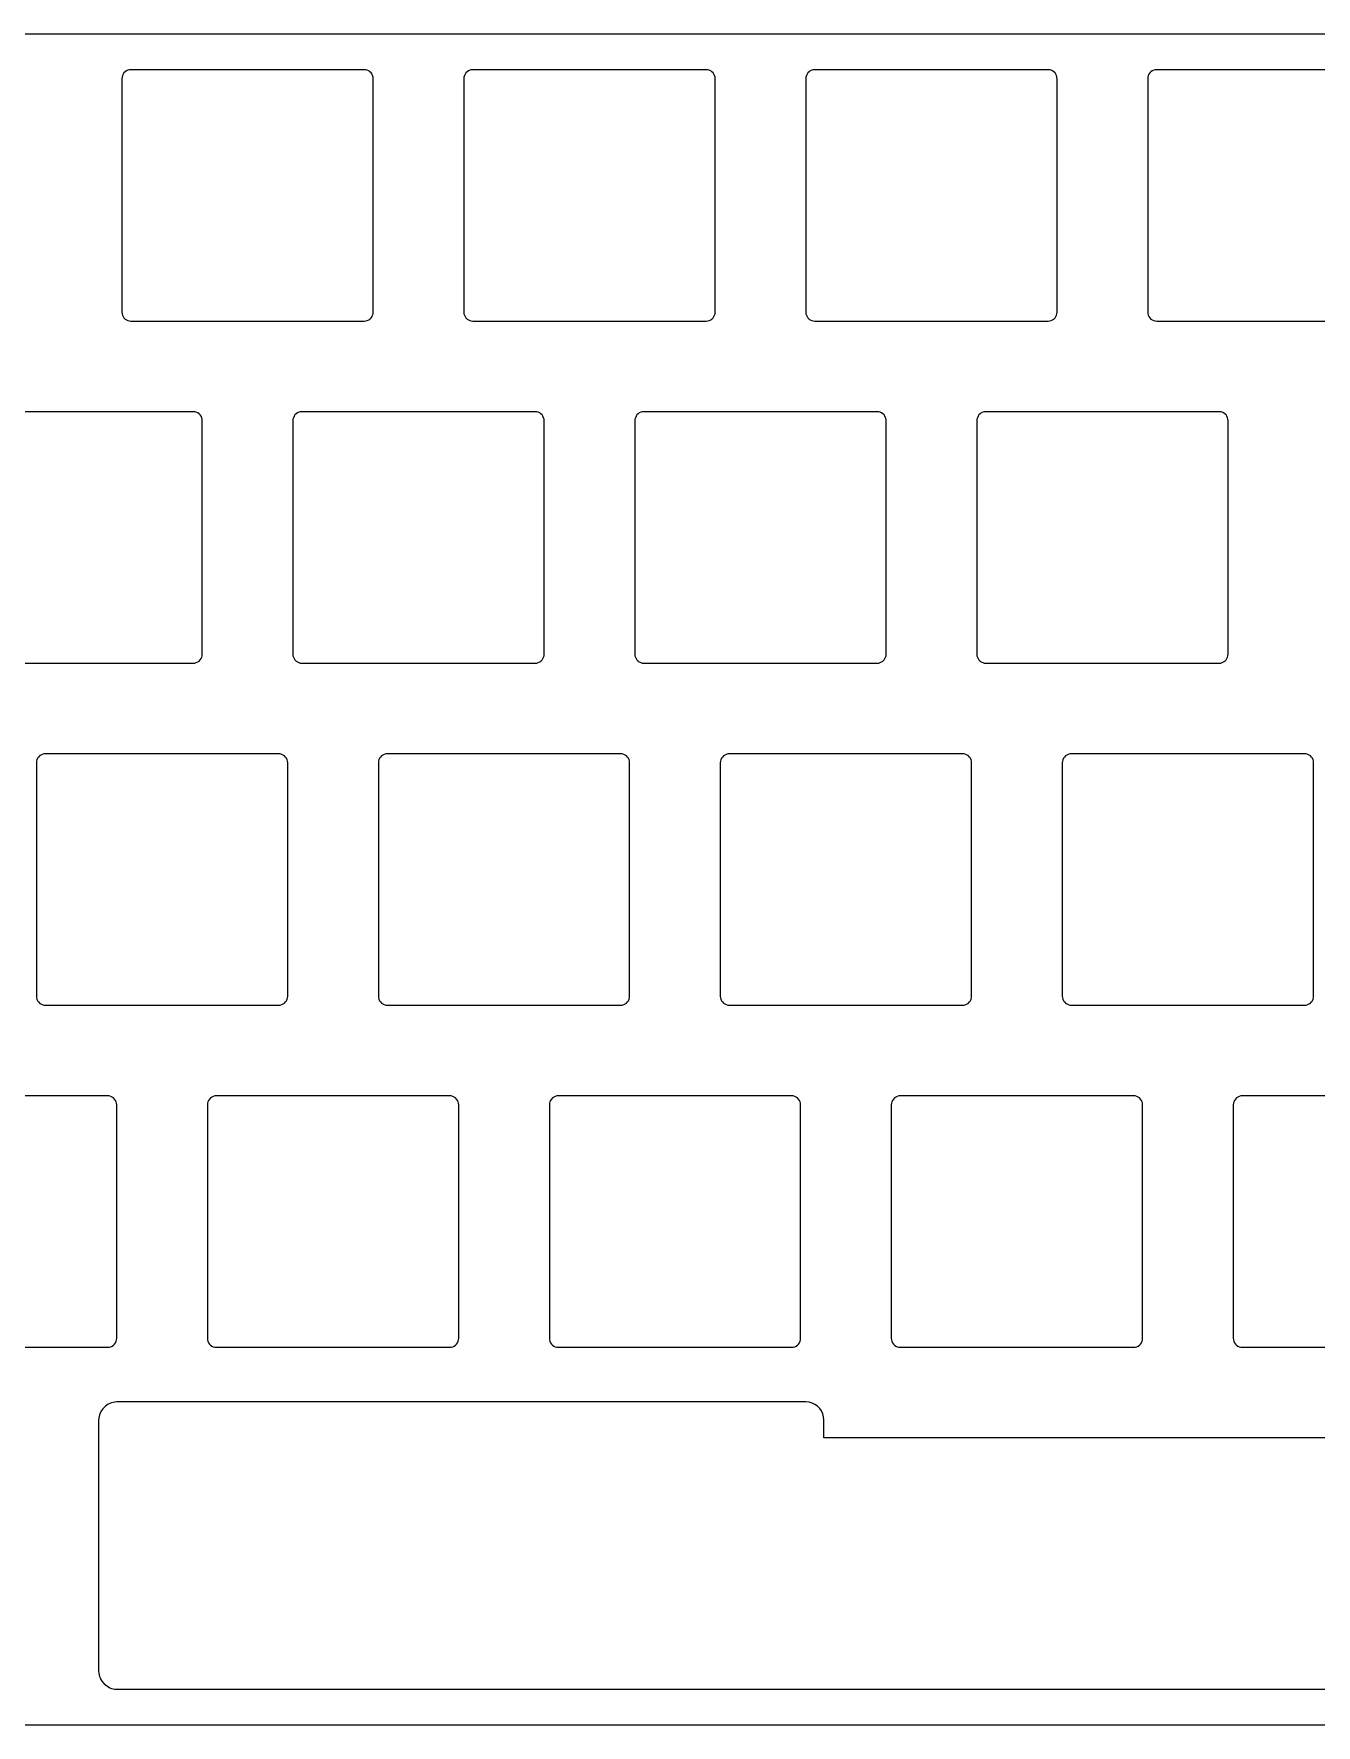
# Model space of a CAD drawing. Header units: millimetres. Extents: x 1710 to 1995, y 1352 to 1446.
# Drawn here: x 1783.3 to 1854.7, y 1351.6 to 1445.8 of the extents above; entities that cross this region are included whole.
import ezdxf

# ---------------------------------------------------------------- set-up
doc = ezdxf.new("R2010")
doc.units = ezdxf.units.MM
doc.header["$MEASUREMENT"] = 0
doc.layers.add('SHAPE2DVIEW', color=7, linetype='CONTINUOUS')

msp = doc.modelspace()

# ---------------------------------------------------------------- linework, layer by layer
at = {"layer": 'SHAPE2DVIEW'}
for p, q in [((1712.003, 1445.806), (1992.703, 1445.806)), ((1788.211, 1443.393), (1788.203, 1443.306)), ((1788.203, 1443.306), (1788.203, 1430.306)), ((1788.233, 1443.477), (1788.211, 1443.393)), ((1788.27, 1443.556), (1788.233, 1443.477)), ((1788.32, 1443.627), (1788.27, 1443.556)), ((1788.382, 1443.689), (1788.32, 1443.627)), ((1788.453, 1443.739), (1788.382, 1443.689)), ((1788.532, 1443.776), (1788.453, 1443.739)), ((1788.616, 1443.798), (1788.532, 1443.776)), ((1788.703, 1443.806), (1788.616, 1443.798)), ((1801.703, 1443.806), (1788.703, 1443.806)), ((1801.79, 1443.798), (1801.703, 1443.806)), ((1801.874, 1443.776), (1801.79, 1443.798)), ((1801.953, 1443.739), (1801.874, 1443.776)), ((1802.024, 1443.689), (1801.953, 1443.739)), ((1802.086, 1443.627), (1802.024, 1443.689)), ((1802.136, 1443.556), (1802.086, 1443.627)), ((1802.173, 1443.477), (1802.136, 1443.556)), ((1802.195, 1443.393), (1802.173, 1443.477)), ((1802.203, 1443.306), (1802.195, 1443.393)), ((1802.203, 1430.306), (1802.203, 1443.306)), ((1807.26, 1443.393), (1807.253, 1443.306)), ((1807.253, 1443.306), (1807.253, 1430.306)), ((1807.283, 1443.477), (1807.26, 1443.393)), ((1807.32, 1443.556), (1807.283, 1443.477)), ((1807.37, 1443.627), (1807.32, 1443.556)), ((1807.432, 1443.689), (1807.37, 1443.627)), ((1807.503, 1443.739), (1807.432, 1443.689)), ((1807.582, 1443.776), (1807.503, 1443.739)), ((1807.666, 1443.798), (1807.582, 1443.776)), ((1807.753, 1443.806), (1807.666, 1443.798)), ((1820.753, 1443.806), (1807.753, 1443.806)), ((1820.84, 1443.798), (1820.753, 1443.806)), ((1820.924, 1443.776), (1820.84, 1443.798)), ((1821.003, 1443.739), (1820.924, 1443.776)), ((1821.074, 1443.689), (1821.003, 1443.739)), ((1821.136, 1443.627), (1821.074, 1443.689)), ((1821.186, 1443.556), (1821.136, 1443.627)), ((1821.223, 1443.477), (1821.186, 1443.556)), ((1821.245, 1443.393), (1821.223, 1443.477)), ((1821.253, 1443.306), (1821.245, 1443.393)), ((1821.253, 1430.306), (1821.253, 1443.306)), ((1826.311, 1443.393), (1826.303, 1443.306)), ((1826.303, 1443.306), (1826.303, 1430.306)), ((1826.333, 1443.477), (1826.311, 1443.393)), ((1826.37, 1443.556), (1826.333, 1443.477)), ((1826.42, 1443.627), (1826.37, 1443.556)), ((1826.482, 1443.689), (1826.42, 1443.627)), ((1826.553, 1443.739), (1826.482, 1443.689)), ((1826.632, 1443.776), (1826.553, 1443.739)), ((1826.716, 1443.798), (1826.632, 1443.776)), ((1826.803, 1443.806), (1826.716, 1443.798)), ((1839.803, 1443.806), (1826.803, 1443.806)), ((1839.89, 1443.798), (1839.803, 1443.806)), ((1839.974, 1443.776), (1839.89, 1443.798)), ((1840.053, 1443.739), (1839.974, 1443.776)), ((1840.124, 1443.689), (1840.053, 1443.739)), ((1840.186, 1443.627), (1840.124, 1443.689)), ((1840.236, 1443.556), (1840.186, 1443.627)), ((1840.273, 1443.477), (1840.236, 1443.556)), ((1840.295, 1443.393), (1840.273, 1443.477)), ((1840.303, 1443.306), (1840.295, 1443.393)), ((1840.303, 1430.306), (1840.303, 1443.306)), ((1845.36, 1443.393), (1845.353, 1443.306)), ((1845.353, 1443.306), (1845.353, 1430.306)), ((1845.383, 1443.477), (1845.36, 1443.393)), ((1845.42, 1443.556), (1845.383, 1443.477)), ((1845.47, 1443.627), (1845.42, 1443.556)), ((1845.531, 1443.689), (1845.47, 1443.627)), ((1845.603, 1443.739), (1845.531, 1443.689)), ((1845.682, 1443.776), (1845.603, 1443.739)), ((1845.766, 1443.798), (1845.682, 1443.776)), ((1845.853, 1443.806), (1845.766, 1443.798)), ((1858.853, 1443.806), (1845.853, 1443.806)), ((1788.203, 1430.306), (1788.211, 1430.219)), ((1788.211, 1430.219), (1788.233, 1430.135)), ((1788.233, 1430.135), (1788.27, 1430.056)), ((1788.27, 1430.056), (1788.32, 1429.984)), ((1788.32, 1429.984), (1788.382, 1429.923)), ((1802.024, 1429.923), (1802.086, 1429.984)), ((1802.086, 1429.984), (1802.136, 1430.056)), ((1802.136, 1430.056), (1802.173, 1430.135)), ((1802.173, 1430.135), (1802.195, 1430.219)), ((1802.195, 1430.219), (1802.203, 1430.306)), ((1807.253, 1430.306), (1807.26, 1430.219)), ((1807.26, 1430.219), (1807.283, 1430.135)), ((1807.283, 1430.135), (1807.32, 1430.056)), ((1807.32, 1430.056), (1807.37, 1429.984)), ((1807.37, 1429.984), (1807.432, 1429.923)), ((1821.074, 1429.923), (1821.136, 1429.984)), ((1821.136, 1429.984), (1821.186, 1430.056)), ((1821.186, 1430.056), (1821.223, 1430.135)), ((1821.223, 1430.135), (1821.245, 1430.219)), ((1821.245, 1430.219), (1821.253, 1430.306)), ((1826.303, 1430.306), (1826.311, 1430.219)), ((1826.311, 1430.219), (1826.333, 1430.135)), ((1826.333, 1430.135), (1826.37, 1430.056)), ((1826.37, 1430.056), (1826.42, 1429.984)), ((1826.42, 1429.984), (1826.482, 1429.923)), ((1840.124, 1429.923), (1840.186, 1429.984)), ((1840.186, 1429.984), (1840.236, 1430.056)), ((1840.236, 1430.056), (1840.273, 1430.135)), ((1840.273, 1430.135), (1840.295, 1430.219)), ((1840.295, 1430.219), (1840.303, 1430.306)), ((1845.353, 1430.306), (1845.36, 1430.219)), ((1845.36, 1430.219), (1845.383, 1430.135)), ((1845.383, 1430.135), (1845.42, 1430.056)), ((1845.42, 1430.056), (1845.47, 1429.984)), ((1845.47, 1429.984), (1845.531, 1429.923)), ((1788.382, 1429.923), (1788.453, 1429.873)), ((1788.453, 1429.873), (1788.532, 1429.836)), ((1788.532, 1429.836), (1788.616, 1429.813)), ((1788.616, 1429.813), (1788.703, 1429.806)), ((1788.703, 1429.806), (1801.703, 1429.806)), ((1801.703, 1429.806), (1801.79, 1429.813)), ((1801.79, 1429.813), (1801.874, 1429.836)), ((1801.874, 1429.836), (1801.953, 1429.873)), ((1801.953, 1429.873), (1802.024, 1429.923)), ((1807.432, 1429.923), (1807.503, 1429.873)), ((1807.503, 1429.873), (1807.582, 1429.836)), ((1807.582, 1429.836), (1807.666, 1429.813)), ((1807.666, 1429.813), (1807.753, 1429.806)), ((1807.753, 1429.806), (1820.753, 1429.806)), ((1820.753, 1429.806), (1820.84, 1429.813)), ((1820.84, 1429.813), (1820.924, 1429.836)), ((1820.924, 1429.836), (1821.003, 1429.873)), ((1821.003, 1429.873), (1821.074, 1429.923)), ((1826.482, 1429.923), (1826.553, 1429.873)), ((1826.553, 1429.873), (1826.632, 1429.836)), ((1826.632, 1429.836), (1826.716, 1429.813)), ((1826.716, 1429.813), (1826.803, 1429.806)), ((1826.803, 1429.806), (1839.803, 1429.806)), ((1839.803, 1429.806), (1839.89, 1429.813)), ((1839.89, 1429.813), (1839.974, 1429.836)), ((1839.974, 1429.836), (1840.053, 1429.873)), ((1840.053, 1429.873), (1840.124, 1429.923)), ((1845.531, 1429.923), (1845.603, 1429.873)), ((1845.603, 1429.873), (1845.682, 1429.836)), ((1845.682, 1429.836), (1845.766, 1429.813)), ((1845.766, 1429.813), (1845.853, 1429.806)), ((1845.853, 1429.806), (1858.853, 1429.806)), ((1792.178, 1424.756), (1779.178, 1424.756)), ((1792.265, 1424.748), (1792.178, 1424.756)), ((1792.349, 1424.726), (1792.265, 1424.748)), ((1792.428, 1424.689), (1792.349, 1424.726)), ((1792.499, 1424.639), (1792.428, 1424.689)), ((1792.561, 1424.577), (1792.499, 1424.639)), ((1792.611, 1424.506), (1792.561, 1424.577)), ((1792.648, 1424.427), (1792.611, 1424.506)), ((1792.67, 1424.343), (1792.648, 1424.427)), ((1792.678, 1424.256), (1792.67, 1424.343)), ((1797.735, 1424.343), (1797.728, 1424.256)), ((1797.758, 1424.427), (1797.735, 1424.343)), ((1797.795, 1424.506), (1797.758, 1424.427)), ((1797.845, 1424.577), (1797.795, 1424.506)), ((1797.906, 1424.639), (1797.845, 1424.577)), ((1797.978, 1424.689), (1797.906, 1424.639)), ((1798.057, 1424.726), (1797.978, 1424.689)), ((1798.141, 1424.748), (1798.057, 1424.726)), ((1798.228, 1424.756), (1798.141, 1424.748)), ((1811.228, 1424.756), (1798.228, 1424.756)), ((1811.315, 1424.748), (1811.228, 1424.756)), ((1811.399, 1424.726), (1811.315, 1424.748)), ((1811.478, 1424.689), (1811.399, 1424.726)), ((1811.549, 1424.639), (1811.478, 1424.689)), ((1811.611, 1424.577), (1811.549, 1424.639)), ((1811.661, 1424.506), (1811.611, 1424.577)), ((1811.698, 1424.427), (1811.661, 1424.506)), ((1811.72, 1424.343), (1811.698, 1424.427)), ((1811.728, 1424.256), (1811.72, 1424.343)), ((1816.786, 1424.343), (1816.778, 1424.256)), ((1816.808, 1424.427), (1816.786, 1424.343)), ((1816.845, 1424.506), (1816.808, 1424.427)), ((1816.895, 1424.577), (1816.845, 1424.506)), ((1816.957, 1424.639), (1816.895, 1424.577)), ((1817.028, 1424.689), (1816.957, 1424.639)), ((1817.107, 1424.726), (1817.028, 1424.689)), ((1817.191, 1424.748), (1817.107, 1424.726)), ((1817.278, 1424.756), (1817.191, 1424.748)), ((1830.278, 1424.756), (1817.278, 1424.756)), ((1830.365, 1424.748), (1830.278, 1424.756)), ((1830.449, 1424.726), (1830.365, 1424.748)), ((1830.528, 1424.689), (1830.449, 1424.726)), ((1830.599, 1424.639), (1830.528, 1424.689)), ((1830.661, 1424.577), (1830.599, 1424.639)), ((1830.711, 1424.506), (1830.661, 1424.577)), ((1830.748, 1424.427), (1830.711, 1424.506)), ((1830.77, 1424.343), (1830.748, 1424.427)), ((1830.778, 1424.256), (1830.77, 1424.343)), ((1835.836, 1424.343), (1835.828, 1424.256)), ((1835.858, 1424.427), (1835.836, 1424.343)), ((1835.895, 1424.506), (1835.858, 1424.427)), ((1835.945, 1424.577), (1835.895, 1424.506)), ((1836.007, 1424.639), (1835.945, 1424.577)), ((1836.078, 1424.689), (1836.007, 1424.639)), ((1836.157, 1424.726), (1836.078, 1424.689)), ((1836.241, 1424.748), (1836.157, 1424.726)), ((1836.328, 1424.756), (1836.241, 1424.748)), ((1849.328, 1424.756), (1836.328, 1424.756)), ((1849.415, 1424.748), (1849.328, 1424.756)), ((1849.499, 1424.726), (1849.415, 1424.748)), ((1849.578, 1424.689), (1849.499, 1424.726)), ((1849.649, 1424.639), (1849.578, 1424.689)), ((1849.711, 1424.577), (1849.649, 1424.639)), ((1849.761, 1424.506), (1849.711, 1424.577)), ((1849.798, 1424.427), (1849.761, 1424.506)), ((1849.82, 1424.343), (1849.798, 1424.427)), ((1849.828, 1424.256), (1849.82, 1424.343)), ((1792.678, 1411.256), (1792.678, 1424.256)), ((1797.728, 1424.256), (1797.728, 1411.256)), ((1811.728, 1411.256), (1811.728, 1424.256)), ((1816.778, 1424.256), (1816.778, 1411.256)), ((1830.778, 1411.256), (1830.778, 1424.256)), ((1835.828, 1424.256), (1835.828, 1411.256)), ((1849.828, 1411.256), (1849.828, 1424.256)), ((1792.648, 1411.085), (1792.67, 1411.169)), ((1792.67, 1411.169), (1792.678, 1411.256)), ((1797.728, 1411.256), (1797.735, 1411.169)), ((1797.735, 1411.169), (1797.758, 1411.085)), ((1811.698, 1411.085), (1811.72, 1411.169)), ((1811.72, 1411.169), (1811.728, 1411.256)), ((1816.778, 1411.256), (1816.786, 1411.169)), ((1816.786, 1411.169), (1816.808, 1411.085)), ((1830.748, 1411.085), (1830.77, 1411.169)), ((1830.77, 1411.169), (1830.778, 1411.256)), ((1835.828, 1411.256), (1835.836, 1411.169)), ((1835.836, 1411.169), (1835.858, 1411.085)), ((1849.798, 1411.085), (1849.82, 1411.169)), ((1849.82, 1411.169), (1849.828, 1411.256)), ((1779.178, 1410.756), (1792.178, 1410.756)), ((1792.178, 1410.756), (1792.265, 1410.763)), ((1792.265, 1410.763), (1792.349, 1410.786)), ((1792.349, 1410.786), (1792.428, 1410.823)), ((1792.428, 1410.823), (1792.499, 1410.873)), ((1792.499, 1410.873), (1792.561, 1410.934)), ((1792.561, 1410.934), (1792.611, 1411.006)), ((1792.611, 1411.006), (1792.648, 1411.085)), ((1797.758, 1411.085), (1797.795, 1411.006)), ((1797.795, 1411.006), (1797.845, 1410.934)), ((1797.845, 1410.934), (1797.906, 1410.873)), ((1797.906, 1410.873), (1797.978, 1410.823)), ((1797.978, 1410.823), (1798.057, 1410.786)), ((1798.057, 1410.786), (1798.141, 1410.763)), ((1798.141, 1410.763), (1798.228, 1410.756)), ((1798.228, 1410.756), (1811.228, 1410.756)), ((1811.228, 1410.756), (1811.315, 1410.763)), ((1811.315, 1410.763), (1811.399, 1410.786)), ((1811.399, 1410.786), (1811.478, 1410.823)), ((1811.478, 1410.823), (1811.549, 1410.873)), ((1811.549, 1410.873), (1811.611, 1410.934)), ((1811.611, 1410.934), (1811.661, 1411.006)), ((1811.661, 1411.006), (1811.698, 1411.085)), ((1816.808, 1411.085), (1816.845, 1411.006)), ((1816.845, 1411.006), (1816.895, 1410.934)), ((1816.895, 1410.934), (1816.957, 1410.873)), ((1816.957, 1410.873), (1817.028, 1410.823)), ((1817.028, 1410.823), (1817.107, 1410.786)), ((1817.107, 1410.786), (1817.191, 1410.763)), ((1817.191, 1410.763), (1817.278, 1410.756)), ((1817.278, 1410.756), (1830.278, 1410.756)), ((1830.278, 1410.756), (1830.365, 1410.763)), ((1830.365, 1410.763), (1830.449, 1410.786)), ((1830.449, 1410.786), (1830.528, 1410.823)), ((1830.528, 1410.823), (1830.599, 1410.873)), ((1830.599, 1410.873), (1830.661, 1410.934)), ((1830.661, 1410.934), (1830.711, 1411.006)), ((1830.711, 1411.006), (1830.748, 1411.085)), ((1835.858, 1411.085), (1835.895, 1411.006)), ((1835.895, 1411.006), (1835.945, 1410.934)), ((1835.945, 1410.934), (1836.007, 1410.873)), ((1836.007, 1410.873), (1836.078, 1410.823)), ((1836.078, 1410.823), (1836.157, 1410.786)), ((1836.157, 1410.786), (1836.241, 1410.763)), ((1836.241, 1410.763), (1836.328, 1410.756)), ((1836.328, 1410.756), (1849.328, 1410.756)), ((1849.328, 1410.756), (1849.415, 1410.763)), ((1849.415, 1410.763), (1849.499, 1410.786)), ((1849.499, 1410.786), (1849.578, 1410.823)), ((1849.578, 1410.823), (1849.649, 1410.873)), ((1849.649, 1410.873), (1849.711, 1410.934)), ((1849.711, 1410.934), (1849.761, 1411.006)), ((1849.761, 1411.006), (1849.798, 1411.085)), ((1783.557, 1405.527), (1783.507, 1405.456)), ((1783.619, 1405.589), (1783.557, 1405.527)), ((1783.69, 1405.639), (1783.619, 1405.589)), ((1783.769, 1405.676), (1783.69, 1405.639)), ((1783.854, 1405.698), (1783.769, 1405.676)), ((1783.94, 1405.706), (1783.854, 1405.698)), ((1796.94, 1405.706), (1783.94, 1405.706)), ((1797.027, 1405.698), (1796.94, 1405.706)), ((1797.111, 1405.676), (1797.027, 1405.698)), ((1797.19, 1405.639), (1797.111, 1405.676)), ((1797.262, 1405.589), (1797.19, 1405.639)), ((1797.323, 1405.527), (1797.262, 1405.589)), ((1797.373, 1405.456), (1797.323, 1405.527)), ((1802.607, 1405.527), (1802.557, 1405.456)), ((1802.669, 1405.589), (1802.607, 1405.527)), ((1802.74, 1405.639), (1802.669, 1405.589)), ((1802.819, 1405.676), (1802.74, 1405.639)), ((1802.904, 1405.698), (1802.819, 1405.676)), ((1802.99, 1405.706), (1802.904, 1405.698)), ((1815.99, 1405.706), (1802.99, 1405.706)), ((1816.077, 1405.698), (1815.99, 1405.706)), ((1816.161, 1405.676), (1816.077, 1405.698)), ((1816.24, 1405.639), (1816.161, 1405.676)), ((1816.312, 1405.589), (1816.24, 1405.639)), ((1816.373, 1405.527), (1816.312, 1405.589)), ((1816.423, 1405.456), (1816.373, 1405.527)), ((1821.657, 1405.527), (1821.607, 1405.456)), ((1821.719, 1405.589), (1821.657, 1405.527)), ((1821.79, 1405.639), (1821.719, 1405.589)), ((1821.869, 1405.676), (1821.79, 1405.639)), ((1821.954, 1405.698), (1821.869, 1405.676)), ((1822.04, 1405.706), (1821.954, 1405.698)), ((1835.04, 1405.706), (1822.04, 1405.706)), ((1835.127, 1405.698), (1835.04, 1405.706)), ((1835.211, 1405.676), (1835.127, 1405.698)), ((1835.29, 1405.639), (1835.211, 1405.676)), ((1835.362, 1405.589), (1835.29, 1405.639)), ((1835.423, 1405.527), (1835.362, 1405.589)), ((1835.474, 1405.456), (1835.423, 1405.527)), ((1840.707, 1405.527), (1840.657, 1405.456)), ((1840.769, 1405.589), (1840.707, 1405.527)), ((1840.84, 1405.639), (1840.769, 1405.589)), ((1840.919, 1405.676), (1840.84, 1405.639)), ((1841.004, 1405.698), (1840.919, 1405.676)), ((1841.09, 1405.706), (1841.004, 1405.698)), ((1854.09, 1405.706), (1841.09, 1405.706)), ((1854.177, 1405.698), (1854.09, 1405.706)), ((1854.261, 1405.676), (1854.177, 1405.698)), ((1854.34, 1405.639), (1854.261, 1405.676)), ((1854.412, 1405.589), (1854.34, 1405.639)), ((1854.474, 1405.527), (1854.412, 1405.589)), ((1854.523, 1405.456), (1854.474, 1405.527)), ((1783.448, 1405.293), (1783.44, 1405.206)), ((1783.44, 1405.206), (1783.44, 1392.206)), ((1783.471, 1405.377), (1783.448, 1405.293)), ((1783.507, 1405.456), (1783.471, 1405.377)), ((1797.41, 1405.377), (1797.373, 1405.456)), ((1797.433, 1405.293), (1797.41, 1405.377)), ((1797.44, 1405.206), (1797.433, 1405.293)), ((1797.44, 1392.206), (1797.44, 1405.206)), ((1802.498, 1405.293), (1802.49, 1405.206)), ((1802.49, 1405.206), (1802.49, 1392.206)), ((1802.521, 1405.377), (1802.498, 1405.293)), ((1802.557, 1405.456), (1802.521, 1405.377)), ((1816.46, 1405.377), (1816.423, 1405.456)), ((1816.483, 1405.293), (1816.46, 1405.377)), ((1816.49, 1405.206), (1816.483, 1405.293)), ((1816.49, 1392.206), (1816.49, 1405.206)), ((1821.548, 1405.293), (1821.54, 1405.206)), ((1821.54, 1405.206), (1821.54, 1392.206)), ((1821.571, 1405.377), (1821.548, 1405.293)), ((1821.607, 1405.456), (1821.571, 1405.377)), ((1835.51, 1405.377), (1835.474, 1405.456)), ((1835.533, 1405.293), (1835.51, 1405.377)), ((1835.54, 1405.206), (1835.533, 1405.293)), ((1835.54, 1392.206), (1835.54, 1405.206)), ((1840.598, 1405.293), (1840.59, 1405.206)), ((1840.59, 1405.206), (1840.59, 1392.206)), ((1840.621, 1405.377), (1840.598, 1405.293)), ((1840.657, 1405.456), (1840.621, 1405.377)), ((1854.56, 1405.377), (1854.523, 1405.456)), ((1854.583, 1405.293), (1854.56, 1405.377)), ((1854.59, 1405.206), (1854.583, 1405.293)), ((1854.59, 1392.206), (1854.59, 1405.206)), ((1783.44, 1392.206), (1783.448, 1392.119)), ((1783.448, 1392.119), (1783.471, 1392.035)), ((1783.471, 1392.035), (1783.507, 1391.956)), ((1783.507, 1391.956), (1783.557, 1391.884)), ((1783.557, 1391.884), (1783.619, 1391.823)), ((1783.619, 1391.823), (1783.69, 1391.773)), ((1783.69, 1391.773), (1783.769, 1391.736)), ((1783.769, 1391.736), (1783.854, 1391.714)), ((1783.854, 1391.714), (1783.94, 1391.706)), ((1783.94, 1391.706), (1796.94, 1391.706)), ((1796.94, 1391.706), (1797.027, 1391.714)), ((1797.027, 1391.714), (1797.111, 1391.736)), ((1797.111, 1391.736), (1797.19, 1391.773)), ((1797.19, 1391.773), (1797.262, 1391.823)), ((1797.262, 1391.823), (1797.323, 1391.884)), ((1797.323, 1391.884), (1797.373, 1391.956)), ((1797.373, 1391.956), (1797.41, 1392.035)), ((1797.41, 1392.035), (1797.433, 1392.119)), ((1797.433, 1392.119), (1797.44, 1392.206)), ((1802.49, 1392.206), (1802.498, 1392.119)), ((1802.498, 1392.119), (1802.521, 1392.035)), ((1802.521, 1392.035), (1802.557, 1391.956)), ((1802.557, 1391.956), (1802.607, 1391.884)), ((1802.607, 1391.884), (1802.669, 1391.823)), ((1802.669, 1391.823), (1802.74, 1391.773)), ((1802.74, 1391.773), (1802.819, 1391.736)), ((1802.819, 1391.736), (1802.904, 1391.714)), ((1802.904, 1391.714), (1802.99, 1391.706)), ((1802.99, 1391.706), (1815.99, 1391.706)), ((1815.99, 1391.706), (1816.077, 1391.714)), ((1816.077, 1391.714), (1816.161, 1391.736)), ((1816.161, 1391.736), (1816.24, 1391.773)), ((1816.24, 1391.773), (1816.312, 1391.823)), ((1816.312, 1391.823), (1816.373, 1391.884)), ((1816.373, 1391.884), (1816.423, 1391.956)), ((1816.423, 1391.956), (1816.46, 1392.035)), ((1816.46, 1392.035), (1816.483, 1392.119)), ((1816.483, 1392.119), (1816.49, 1392.206)), ((1821.54, 1392.206), (1821.548, 1392.119)), ((1821.548, 1392.119), (1821.571, 1392.035)), ((1821.571, 1392.035), (1821.607, 1391.956)), ((1821.607, 1391.956), (1821.657, 1391.884)), ((1821.657, 1391.884), (1821.719, 1391.823)), ((1821.719, 1391.823), (1821.79, 1391.773)), ((1821.79, 1391.773), (1821.869, 1391.736)), ((1821.869, 1391.736), (1821.954, 1391.714)), ((1821.954, 1391.714), (1822.04, 1391.706)), ((1822.04, 1391.706), (1835.04, 1391.706)), ((1835.04, 1391.706), (1835.127, 1391.714)), ((1835.127, 1391.714), (1835.211, 1391.736)), ((1835.211, 1391.736), (1835.29, 1391.773)), ((1835.29, 1391.773), (1835.362, 1391.823)), ((1835.362, 1391.823), (1835.423, 1391.884)), ((1835.423, 1391.884), (1835.474, 1391.956)), ((1835.474, 1391.956), (1835.51, 1392.035)), ((1835.51, 1392.035), (1835.533, 1392.119)), ((1835.533, 1392.119), (1835.54, 1392.206)), ((1840.59, 1392.206), (1840.598, 1392.119)), ((1840.598, 1392.119), (1840.621, 1392.035)), ((1840.621, 1392.035), (1840.657, 1391.956)), ((1840.657, 1391.956), (1840.707, 1391.884)), ((1840.707, 1391.884), (1840.769, 1391.823)), ((1840.769, 1391.823), (1840.84, 1391.773)), ((1840.84, 1391.773), (1840.919, 1391.736)), ((1840.919, 1391.736), (1841.004, 1391.714)), ((1841.004, 1391.714), (1841.09, 1391.706)), ((1841.09, 1391.706), (1854.09, 1391.706)), ((1854.09, 1391.706), (1854.177, 1391.714)), ((1854.177, 1391.714), (1854.261, 1391.736)), ((1854.261, 1391.736), (1854.34, 1391.773)), ((1854.34, 1391.773), (1854.412, 1391.823)), ((1854.412, 1391.823), (1854.474, 1391.884)), ((1854.474, 1391.884), (1854.523, 1391.956)), ((1854.523, 1391.956), (1854.56, 1392.035)), ((1854.56, 1392.035), (1854.583, 1392.119)), ((1854.583, 1392.119), (1854.59, 1392.206)), ((1787.415, 1386.656), (1774.415, 1386.656)), ((1787.502, 1386.648), (1787.415, 1386.656)), ((1787.586, 1386.626), (1787.502, 1386.648)), ((1787.665, 1386.589), (1787.586, 1386.626)), ((1793.294, 1386.626), (1793.215, 1386.589)), ((1793.379, 1386.648), (1793.294, 1386.626)), ((1793.465, 1386.656), (1793.379, 1386.648)), ((1806.465, 1386.656), (1793.465, 1386.656)), ((1806.552, 1386.648), (1806.465, 1386.656)), ((1806.636, 1386.626), (1806.552, 1386.648)), ((1806.715, 1386.589), (1806.636, 1386.626)), ((1812.344, 1386.626), (1812.265, 1386.589)), ((1812.429, 1386.648), (1812.344, 1386.626)), ((1812.515, 1386.656), (1812.429, 1386.648)), ((1825.515, 1386.656), (1812.515, 1386.656)), ((1825.602, 1386.648), (1825.515, 1386.656)), ((1825.686, 1386.626), (1825.602, 1386.648)), ((1825.765, 1386.589), (1825.686, 1386.626)), ((1831.394, 1386.626), (1831.315, 1386.589)), ((1831.479, 1386.648), (1831.394, 1386.626)), ((1831.565, 1386.656), (1831.479, 1386.648)), ((1844.565, 1386.656), (1831.565, 1386.656)), ((1844.652, 1386.648), (1844.565, 1386.656)), ((1844.736, 1386.626), (1844.652, 1386.648)), ((1844.815, 1386.589), (1844.736, 1386.626)), ((1850.444, 1386.626), (1850.365, 1386.589)), ((1850.529, 1386.648), (1850.444, 1386.626)), ((1850.615, 1386.656), (1850.529, 1386.648)), ((1863.615, 1386.656), (1850.615, 1386.656)), ((1787.737, 1386.539), (1787.665, 1386.589)), ((1787.798, 1386.477), (1787.737, 1386.539)), ((1787.848, 1386.406), (1787.798, 1386.477)), ((1787.885, 1386.327), (1787.848, 1386.406)), ((1787.908, 1386.243), (1787.885, 1386.327)), ((1787.915, 1386.156), (1787.908, 1386.243)), ((1787.915, 1373.156), (1787.915, 1386.156)), ((1792.973, 1386.243), (1792.965, 1386.156)), ((1792.965, 1386.156), (1792.965, 1373.156)), ((1792.996, 1386.327), (1792.973, 1386.243)), ((1793.032, 1386.406), (1792.996, 1386.327)), ((1793.082, 1386.477), (1793.032, 1386.406)), ((1793.144, 1386.539), (1793.082, 1386.477)), ((1793.215, 1386.589), (1793.144, 1386.539)), ((1806.787, 1386.539), (1806.715, 1386.589)), ((1806.849, 1386.477), (1806.787, 1386.539)), ((1806.898, 1386.406), (1806.849, 1386.477)), ((1806.935, 1386.327), (1806.898, 1386.406)), ((1806.958, 1386.243), (1806.935, 1386.327)), ((1806.965, 1386.156), (1806.958, 1386.243)), ((1806.965, 1373.156), (1806.965, 1386.156)), ((1812.023, 1386.243), (1812.015, 1386.156)), ((1812.015, 1386.156), (1812.015, 1373.156)), ((1812.046, 1386.327), (1812.023, 1386.243)), ((1812.082, 1386.406), (1812.046, 1386.327)), ((1812.132, 1386.477), (1812.082, 1386.406)), ((1812.194, 1386.539), (1812.132, 1386.477)), ((1812.265, 1386.589), (1812.194, 1386.539)), ((1825.837, 1386.539), (1825.765, 1386.589)), ((1825.898, 1386.477), (1825.837, 1386.539)), ((1825.948, 1386.406), (1825.898, 1386.477)), ((1825.985, 1386.327), (1825.948, 1386.406)), ((1826.008, 1386.243), (1825.985, 1386.327)), ((1826.015, 1386.156), (1826.008, 1386.243)), ((1826.015, 1373.156), (1826.015, 1386.156)), ((1831.073, 1386.243), (1831.065, 1386.156)), ((1831.065, 1386.156), (1831.065, 1373.156)), ((1831.096, 1386.327), (1831.073, 1386.243)), ((1831.132, 1386.406), (1831.096, 1386.327)), ((1831.182, 1386.477), (1831.132, 1386.406)), ((1831.244, 1386.539), (1831.182, 1386.477)), ((1831.315, 1386.589), (1831.244, 1386.539)), ((1844.887, 1386.539), (1844.815, 1386.589)), ((1844.948, 1386.477), (1844.887, 1386.539)), ((1844.998, 1386.406), (1844.948, 1386.477)), ((1845.035, 1386.327), (1844.998, 1386.406)), ((1845.058, 1386.243), (1845.035, 1386.327)), ((1845.065, 1386.156), (1845.058, 1386.243)), ((1845.065, 1373.156), (1845.065, 1386.156)), ((1850.123, 1386.243), (1850.115, 1386.156)), ((1850.115, 1386.156), (1850.115, 1373.156)), ((1850.146, 1386.327), (1850.123, 1386.243)), ((1850.182, 1386.406), (1850.146, 1386.327)), ((1850.232, 1386.477), (1850.182, 1386.406)), ((1850.294, 1386.539), (1850.232, 1386.477)), ((1850.365, 1386.589), (1850.294, 1386.539)), ((1774.415, 1372.656), (1787.415, 1372.656)), ((1787.415, 1372.656), (1787.502, 1372.663)), ((1787.502, 1372.663), (1787.586, 1372.686)), ((1787.586, 1372.686), (1787.665, 1372.723)), ((1787.665, 1372.723), (1787.737, 1372.773)), ((1787.737, 1372.773), (1787.798, 1372.834)), ((1787.798, 1372.834), (1787.848, 1372.906)), ((1787.848, 1372.906), (1787.885, 1372.985)), ((1787.885, 1372.985), (1787.908, 1373.069)), ((1787.908, 1373.069), (1787.915, 1373.156)), ((1792.965, 1373.156), (1792.973, 1373.069)), ((1792.973, 1373.069), (1792.996, 1372.985)), ((1792.996, 1372.985), (1793.032, 1372.906)), ((1793.032, 1372.906), (1793.082, 1372.834)), ((1793.082, 1372.834), (1793.144, 1372.773)), ((1793.144, 1372.773), (1793.215, 1372.723)), ((1793.215, 1372.723), (1793.294, 1372.686)), ((1793.294, 1372.686), (1793.379, 1372.663)), ((1793.379, 1372.663), (1793.465, 1372.656)), ((1793.465, 1372.656), (1806.465, 1372.656)), ((1806.465, 1372.656), (1806.552, 1372.663)), ((1806.552, 1372.663), (1806.636, 1372.686)), ((1806.636, 1372.686), (1806.715, 1372.723)), ((1806.715, 1372.723), (1806.787, 1372.773)), ((1806.787, 1372.773), (1806.849, 1372.834)), ((1806.849, 1372.834), (1806.898, 1372.906)), ((1806.898, 1372.906), (1806.935, 1372.985)), ((1806.935, 1372.985), (1806.958, 1373.069)), ((1806.958, 1373.069), (1806.965, 1373.156)), ((1812.015, 1373.156), (1812.023, 1373.069)), ((1812.023, 1373.069), (1812.046, 1372.985)), ((1812.046, 1372.985), (1812.082, 1372.906)), ((1812.082, 1372.906), (1812.132, 1372.834)), ((1812.132, 1372.834), (1812.194, 1372.773)), ((1812.194, 1372.773), (1812.265, 1372.723)), ((1812.265, 1372.723), (1812.344, 1372.686)), ((1812.344, 1372.686), (1812.429, 1372.663)), ((1812.429, 1372.663), (1812.515, 1372.656)), ((1812.515, 1372.656), (1825.515, 1372.656)), ((1825.515, 1372.656), (1825.602, 1372.663)), ((1825.602, 1372.663), (1825.686, 1372.686)), ((1825.686, 1372.686), (1825.765, 1372.723)), ((1825.765, 1372.723), (1825.837, 1372.773)), ((1825.837, 1372.773), (1825.898, 1372.834)), ((1825.898, 1372.834), (1825.948, 1372.906)), ((1825.948, 1372.906), (1825.985, 1372.985)), ((1825.985, 1372.985), (1826.008, 1373.069)), ((1826.008, 1373.069), (1826.015, 1373.156)), ((1831.065, 1373.156), (1831.073, 1373.069)), ((1831.073, 1373.069), (1831.096, 1372.985)), ((1831.096, 1372.985), (1831.132, 1372.906)), ((1831.132, 1372.906), (1831.182, 1372.834)), ((1831.182, 1372.834), (1831.244, 1372.773)), ((1831.244, 1372.773), (1831.315, 1372.723)), ((1831.315, 1372.723), (1831.394, 1372.686)), ((1831.394, 1372.686), (1831.479, 1372.663)), ((1831.479, 1372.663), (1831.565, 1372.656)), ((1831.565, 1372.656), (1844.565, 1372.656)), ((1844.565, 1372.656), (1844.652, 1372.663)), ((1844.652, 1372.663), (1844.736, 1372.686)), ((1844.736, 1372.686), (1844.815, 1372.723)), ((1844.815, 1372.723), (1844.887, 1372.773)), ((1844.887, 1372.773), (1844.948, 1372.834)), ((1844.948, 1372.834), (1844.998, 1372.906)), ((1844.998, 1372.906), (1845.035, 1372.985)), ((1845.035, 1372.985), (1845.058, 1373.069)), ((1845.058, 1373.069), (1845.065, 1373.156)), ((1850.115, 1373.156), (1850.123, 1373.069)), ((1850.123, 1373.069), (1850.146, 1372.985)), ((1850.146, 1372.985), (1850.182, 1372.906)), ((1850.182, 1372.906), (1850.232, 1372.834)), ((1850.232, 1372.834), (1850.294, 1372.773)), ((1850.294, 1372.773), (1850.365, 1372.723)), ((1850.365, 1372.723), (1850.444, 1372.686)), ((1850.444, 1372.686), (1850.529, 1372.663)), ((1850.529, 1372.663), (1850.615, 1372.656)), ((1850.615, 1372.656), (1863.615, 1372.656)), ((1786.93, 1368.801), (1786.914, 1368.705)), ((1786.956, 1368.895), (1786.93, 1368.801)), ((1786.99, 1368.986), (1786.956, 1368.895)), ((1787.034, 1369.073), (1786.99, 1368.986)), ((1787.085, 1369.156), (1787.034, 1369.073)), ((1787.144, 1369.233), (1787.085, 1369.156)), ((1787.21, 1369.305), (1787.144, 1369.233)), ((1787.282, 1369.371), (1787.21, 1369.305)), ((1787.359, 1369.429), (1787.282, 1369.371)), ((1787.442, 1369.481), (1787.359, 1369.429)), ((1787.529, 1369.524), (1787.442, 1369.481)), ((1787.62, 1369.559), (1787.529, 1369.524)), ((1787.714, 1369.585), (1787.62, 1369.559)), ((1787.81, 1369.6), (1787.714, 1369.585)), ((1787.909, 1369.606), (1787.81, 1369.6)), ((1826.31, 1369.606), (1787.909, 1369.606)), ((1826.483, 1369.591), (1826.31, 1369.606)), ((1826.652, 1369.546), (1826.483, 1369.591)), ((1826.81, 1369.472), (1826.652, 1369.546)), ((1826.952, 1369.372), (1826.81, 1369.472)), ((1827.076, 1369.249), (1826.952, 1369.372)), ((1827.176, 1369.106), (1827.076, 1369.249)), ((1827.249, 1368.948), (1827.176, 1369.106)), ((1827.294, 1368.78), (1827.249, 1368.948)), ((1827.31, 1368.606), (1827.294, 1368.78)), ((1786.914, 1368.705), (1786.909, 1368.606)), ((1786.909, 1368.606), (1786.909, 1354.606)), ((1827.31, 1367.606), (1827.31, 1368.606)), ((1858.346, 1367.606), (1827.31, 1367.606)), ((1786.909, 1354.606), (1786.914, 1354.511)), ((1786.914, 1354.511), (1786.931, 1354.417)), ((1786.931, 1354.417), (1786.957, 1354.325)), ((1786.957, 1354.325), (1786.993, 1354.235)), ((1786.993, 1354.235), (1787.038, 1354.149)), ((1787.038, 1354.149), (1787.091, 1354.066)), ((1787.091, 1354.066), (1787.218, 1353.915)), ((1787.218, 1353.915), (1787.368, 1353.788)), ((1787.368, 1353.788), (1787.451, 1353.735)), ((1787.451, 1353.735), (1787.538, 1353.691)), ((1787.538, 1353.691), (1787.627, 1353.655)), ((1787.627, 1353.655), (1787.719, 1353.628)), ((1787.719, 1353.628), (1787.813, 1353.611)), ((1787.813, 1353.611), (1787.909, 1353.606)), ((1787.909, 1353.606), (1918.387, 1353.606)), ((1992.703, 1351.606), (1712.003, 1351.606))]:
    msp.add_line(p, q, dxfattribs=at)

doc.saveas('drawing.dxf')
